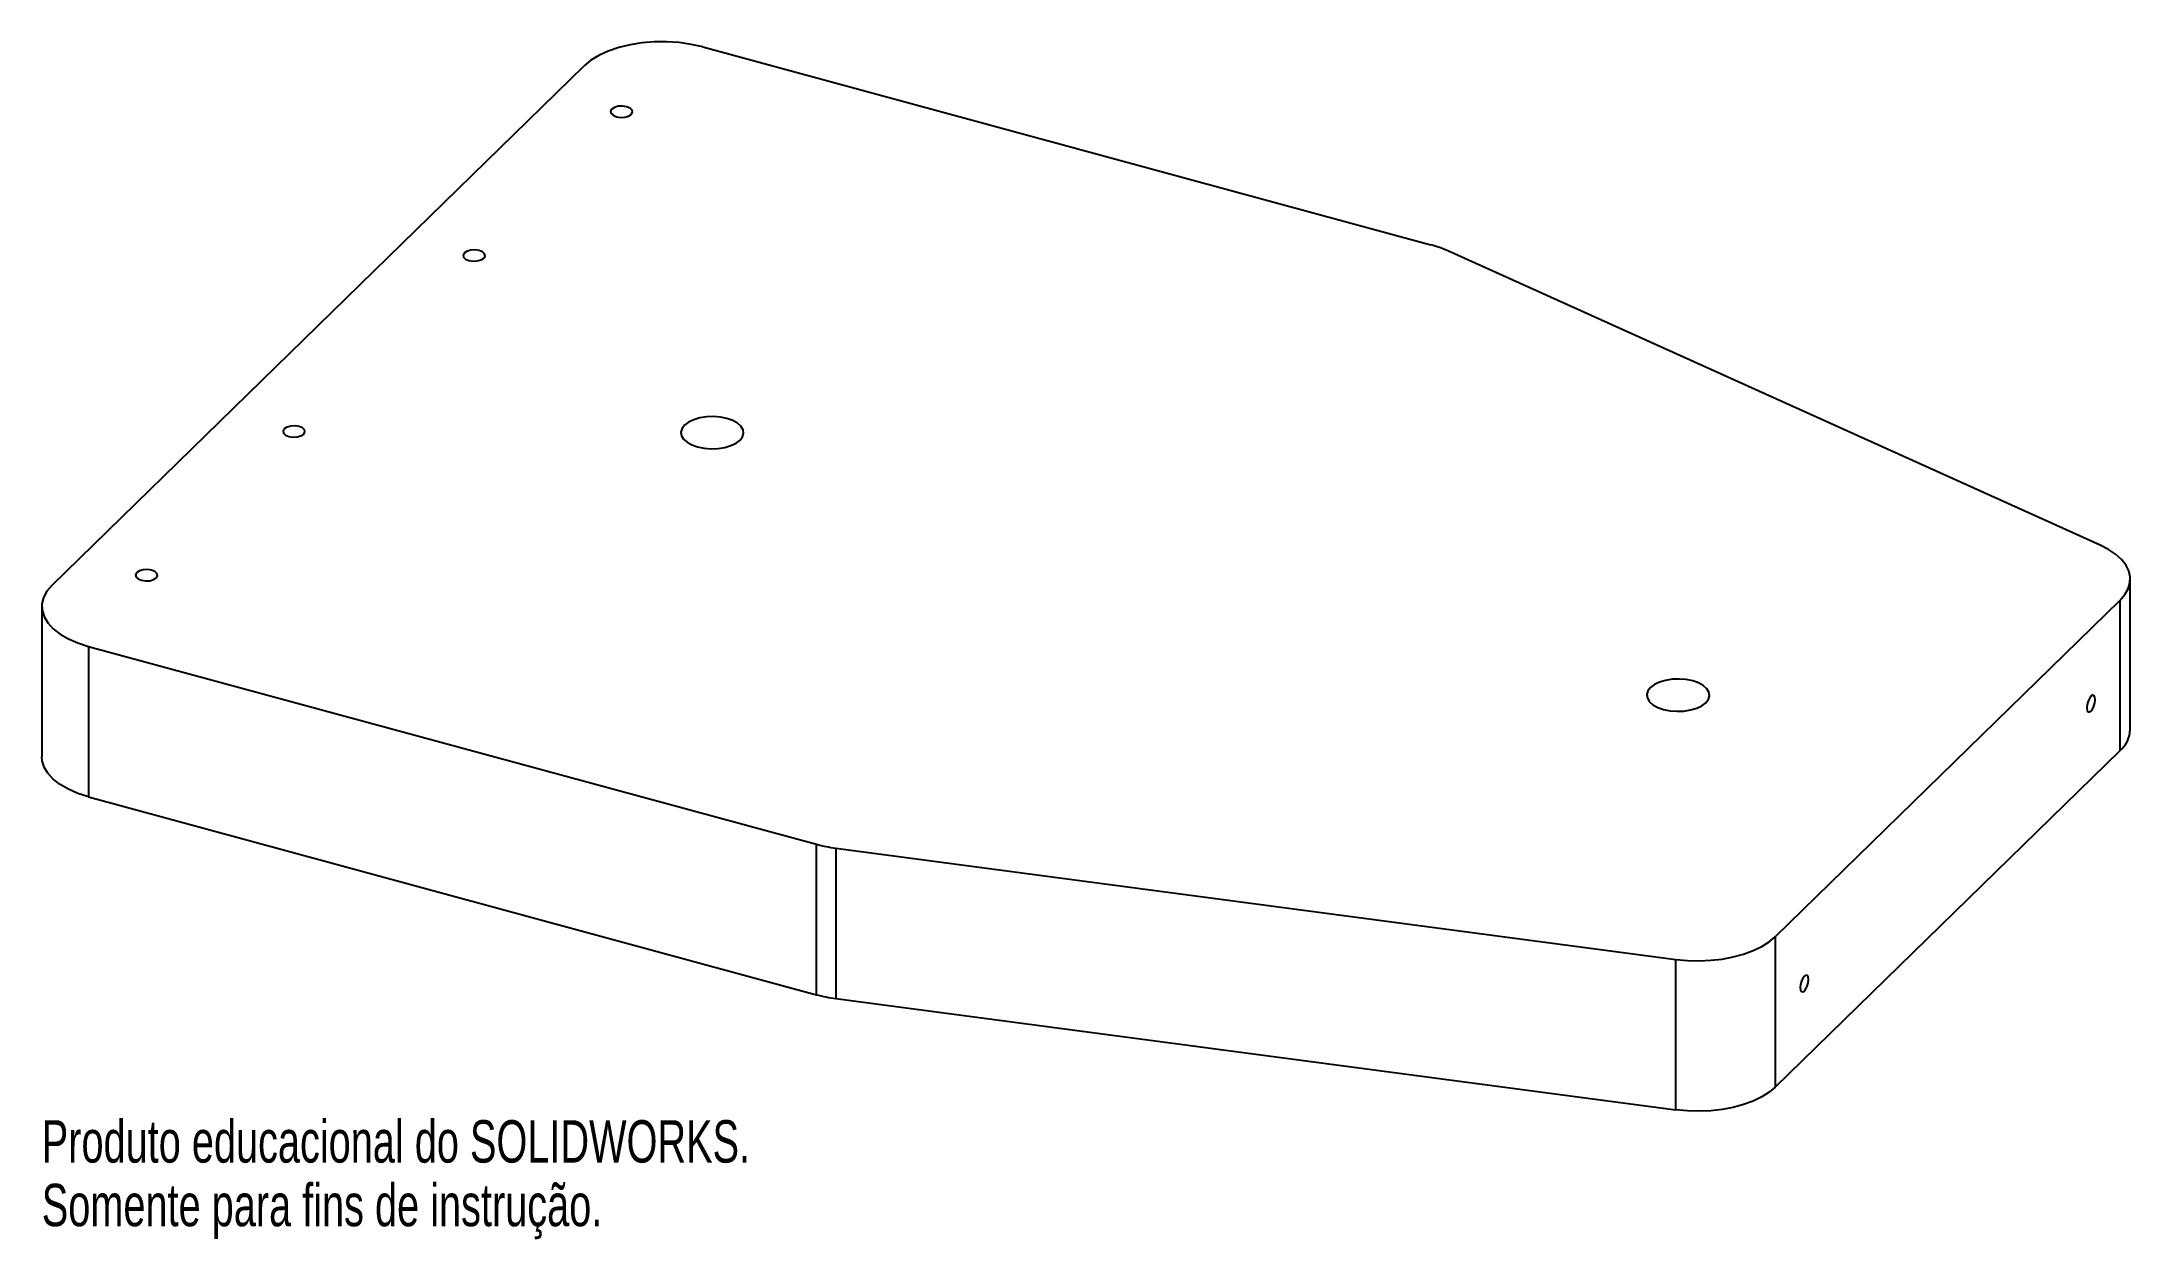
# Paper-space layout '_Trimétrica' of a CAD drawing. Header units: millimetres. Extents: x -31 to 207, y -91 to 45.
import ezdxf

# ---------------------------------------------------------------- set-up
doc = ezdxf.new("R2010")
doc.units = ezdxf.units.MM
doc.styles.add('SLDTEXTSTYLE0', font='TXT', dxfattribs={"width": 0.7})

psp = doc.layouts.new('_Trimétrica')

# ---------------------------------------------------------------- linework, layer by layer
at = {"color": 7, "linetype": 'Continuous', "lineweight": 25}
for p, q in [((43.85, 44.62), (126.83, 22.06)), ((-30.34, -16.75), (30.34, 42.47)), ((203.12, -12.16), (128.75, 21.38)), ((206.53, -33.18), (206.53, -16.04)), ((166.08, -56.8), (205.38, -18.44)), ((205.38, -35.59), (205.38, -18.44)), ((-31.49, -19.15), (-31.49, -36.3)), ((-26.16, -23.71), (56.82, -46.26)), ((-26.16, -23.71), (-26.16, -40.85)), ((166.08, -73.94), (205.38, -35.59)), ((-26.16, -40.85), (56.82, -63.41)), ((56.82, -63.41), (56.82, -46.26)), ((59, -46.69), (154.74, -59.38)), ((59, -46.69), (59, -63.84)), ((166.08, -56.8), (166.08, -73.94)), ((154.74, -76.52), (154.74, -59.38)), ((59, -63.84), (154.74, -76.52))]:
    psp.add_line(p, q, dxfattribs=at)
at = {"color": 7, "linetype": 'Continuous', "lineweight": 25, "flags": 128}
for points in [[(43.85, 44.62), (42.54, 44.91), (41.17, 45.11), (39.75, 45.2), (38.32, 45.19), (36.91, 45.08), (35.55, 44.86), (34.26, 44.55), (33.07, 44.14), (32.01, 43.65), (31.09, 43.09), (30.34, 42.47)], [(34, 36.66), (34.47, 36.59), (34.96, 36.62), (35.38, 36.74), (35.69, 36.93), (35.83, 37.17), (35.78, 37.42), (35.55, 37.64), (35.17, 37.8), (34.7, 37.87), (34.22, 37.85), (33.79, 37.73), (33.48, 37.53), (33.34, 37.29), (33.39, 37.04), (33.62, 36.82), (34, 36.66)], [(17.2, 20.27), (17.67, 20.19), (18.15, 20.22), (18.58, 20.34), (18.89, 20.54), (19.03, 20.78), (18.98, 21.03), (18.75, 21.25), (18.37, 21.4), (17.9, 21.48), (17.42, 21.45), (16.99, 21.33), (16.68, 21.14), (16.54, 20.9), (16.59, 20.65), (16.82, 20.42), (17.2, 20.27)], [(43.26, -0.98), (44.01, -1.13), (44.8, -1.19), (45.59, -1.16), (46.36, -1.04), (47.05, -0.83), (47.64, -0.55), (48.09, -0.21), (48.38, 0.17), (48.5, 0.58), (48.44, 0.99), (48.2, 1.38), (47.8, 1.74), (47.26, 2.04), (46.6, 2.27), (45.85, 2.42), (45.06, 2.49), (44.26, 2.45), (43.5, 2.33), (42.81, 2.13), (42.22, 1.85), (41.77, 1.51), (41.48, 1.12), (41.36, 0.71), (41.42, 0.3), (41.66, -0.09), (42.06, -0.45), (42.6, -0.75), (43.26, -0.98)], [(-3.33, 0.22), (-2.87, 0.15), (-2.38, 0.18), (-1.95, 0.3), (-1.64, 0.49), (-1.51, 0.73), (-1.56, 0.98), (-1.79, 1.2), (-2.17, 1.36), (-2.63, 1.43), (-3.12, 1.41), (-3.55, 1.29), (-3.86, 1.09), (-3.99, 0.85), (-3.94, 0.6), (-3.71, 0.38), (-3.33, 0.22)], [(205.38, -18.44), (205.92, -17.81), (206.3, -17.15), (206.5, -16.47), (206.52, -15.78), (206.37, -15.1), (206.03, -14.43), (205.53, -13.8), (204.87, -13.2), (204.06, -12.65), (203.12, -12.16)], [(-20.13, -16.17), (-19.67, -16.25), (-19.18, -16.22), (-18.75, -16.1), (-18.45, -15.91), (-18.31, -15.66), (-18.36, -15.41), (-18.59, -15.19), (-18.97, -15.04), (-19.43, -14.96), (-19.92, -14.99), (-20.35, -15.11), (-20.66, -15.3), (-20.8, -15.55), (-20.75, -15.8), (-20.51, -16.02), (-20.13, -16.17)], [(-30.34, -16.75), (-30.91, -17.42), (-31.29, -18.13), (-31.47, -18.86), (-31.45, -19.59), (-31.23, -20.32), (-30.81, -21.02), (-30.2, -21.69), (-29.41, -22.3), (-28.46, -22.85), (-27.37, -23.32), (-26.16, -23.71)], [(153.34, -30.9), (154.08, -31.05), (154.87, -31.11), (155.67, -31.08), (156.43, -30.95), (157.12, -30.75), (157.71, -30.47), (158.16, -30.13), (158.45, -29.74), (158.57, -29.34), (158.51, -28.93), (158.27, -28.53), (157.87, -28.18), (157.33, -27.87), (156.67, -27.64), (155.92, -27.49), (155.13, -27.43), (154.34, -27.46), (153.57, -27.58), (152.88, -27.79), (152.3, -28.07), (151.85, -28.41), (151.55, -28.79), (151.44, -29.2), (151.5, -29.61), (151.73, -30.01), (152.13, -30.36), (152.68, -30.66), (153.34, -30.9)], [(201.6, -30.7), (201.63, -31), (201.73, -31.18), (201.88, -31.21), (202.06, -31.11), (202.24, -30.87), (202.39, -30.53), (202.49, -30.16), (202.53, -29.79), (202.49, -29.5), (202.39, -29.32), (202.24, -29.28), (202.06, -29.39), (201.88, -29.63), (201.73, -29.96), (201.63, -30.34), (201.6, -30.7)], [(-26.16, -40.85), (-27.37, -40.46), (-28.46, -39.99), (-29.41, -39.44), (-30.2, -38.83), (-30.81, -38.17), (-31.23, -37.46), (-31.45, -36.74), (-31.49, -36.3)], [(154.74, -59.38), (156.06, -59.51), (157.39, -59.54), (158.72, -59.49), (160.03, -59.34), (161.28, -59.1), (162.47, -58.78), (163.56, -58.38), (164.53, -57.92), (165.38, -57.38), (166.08, -56.8)], [(169.86, -61.68), (169.82, -61.38), (169.72, -61.21), (169.57, -61.17), (169.39, -61.28), (169.21, -61.52), (169.06, -61.85), (168.96, -62.23), (168.93, -62.59), (168.96, -62.88), (169.06, -63.06), (169.21, -63.1), (169.39, -62.99), (169.57, -62.75), (169.72, -62.42), (169.82, -62.04), (169.86, -61.68)], [(166.08, -73.94), (165.38, -74.53), (164.53, -75.06), (163.56, -75.53), (162.47, -75.93), (161.28, -76.25), (160.03, -76.48), (158.72, -76.63), (157.39, -76.69), (156.06, -76.65), (154.74, -76.52)]]:
    psp.add_lwpolyline(points, dxfattribs=at)
at = {"color": 7, "linetype": 'Continuous', "lineweight": 25}
for centre, radius, start, end in [((123.48, 9.57), 12.93, 65.9759, 75.0167), ((203.17, -33.04), 3.37, 310.9838, 357.6543), ((61.15, -30.18), 16.66, 254.9283, 262.564), ((61.15, -47.32), 16.66, 254.9283, 262.564)]:
    psp.add_arc(centre, radius, start, end, dxfattribs=at)

# ---------------------------------------------------------------- texts
at = {"color": 7, "linetype": 'Continuous', "char_height": 4.8336, "attachment_point": 1, "style": 'SLDTEXTSTYLE0'}
for s, insert in [('Produto educacional do SOLIDWORKS.', (-31.49, -77.71)), ('Somente para fins de instrução.', (-31.49, -84.96))]:
    psp.add_mtext(s, dxfattribs=dict(at, insert=insert))

doc.saveas('drawing.dxf')
